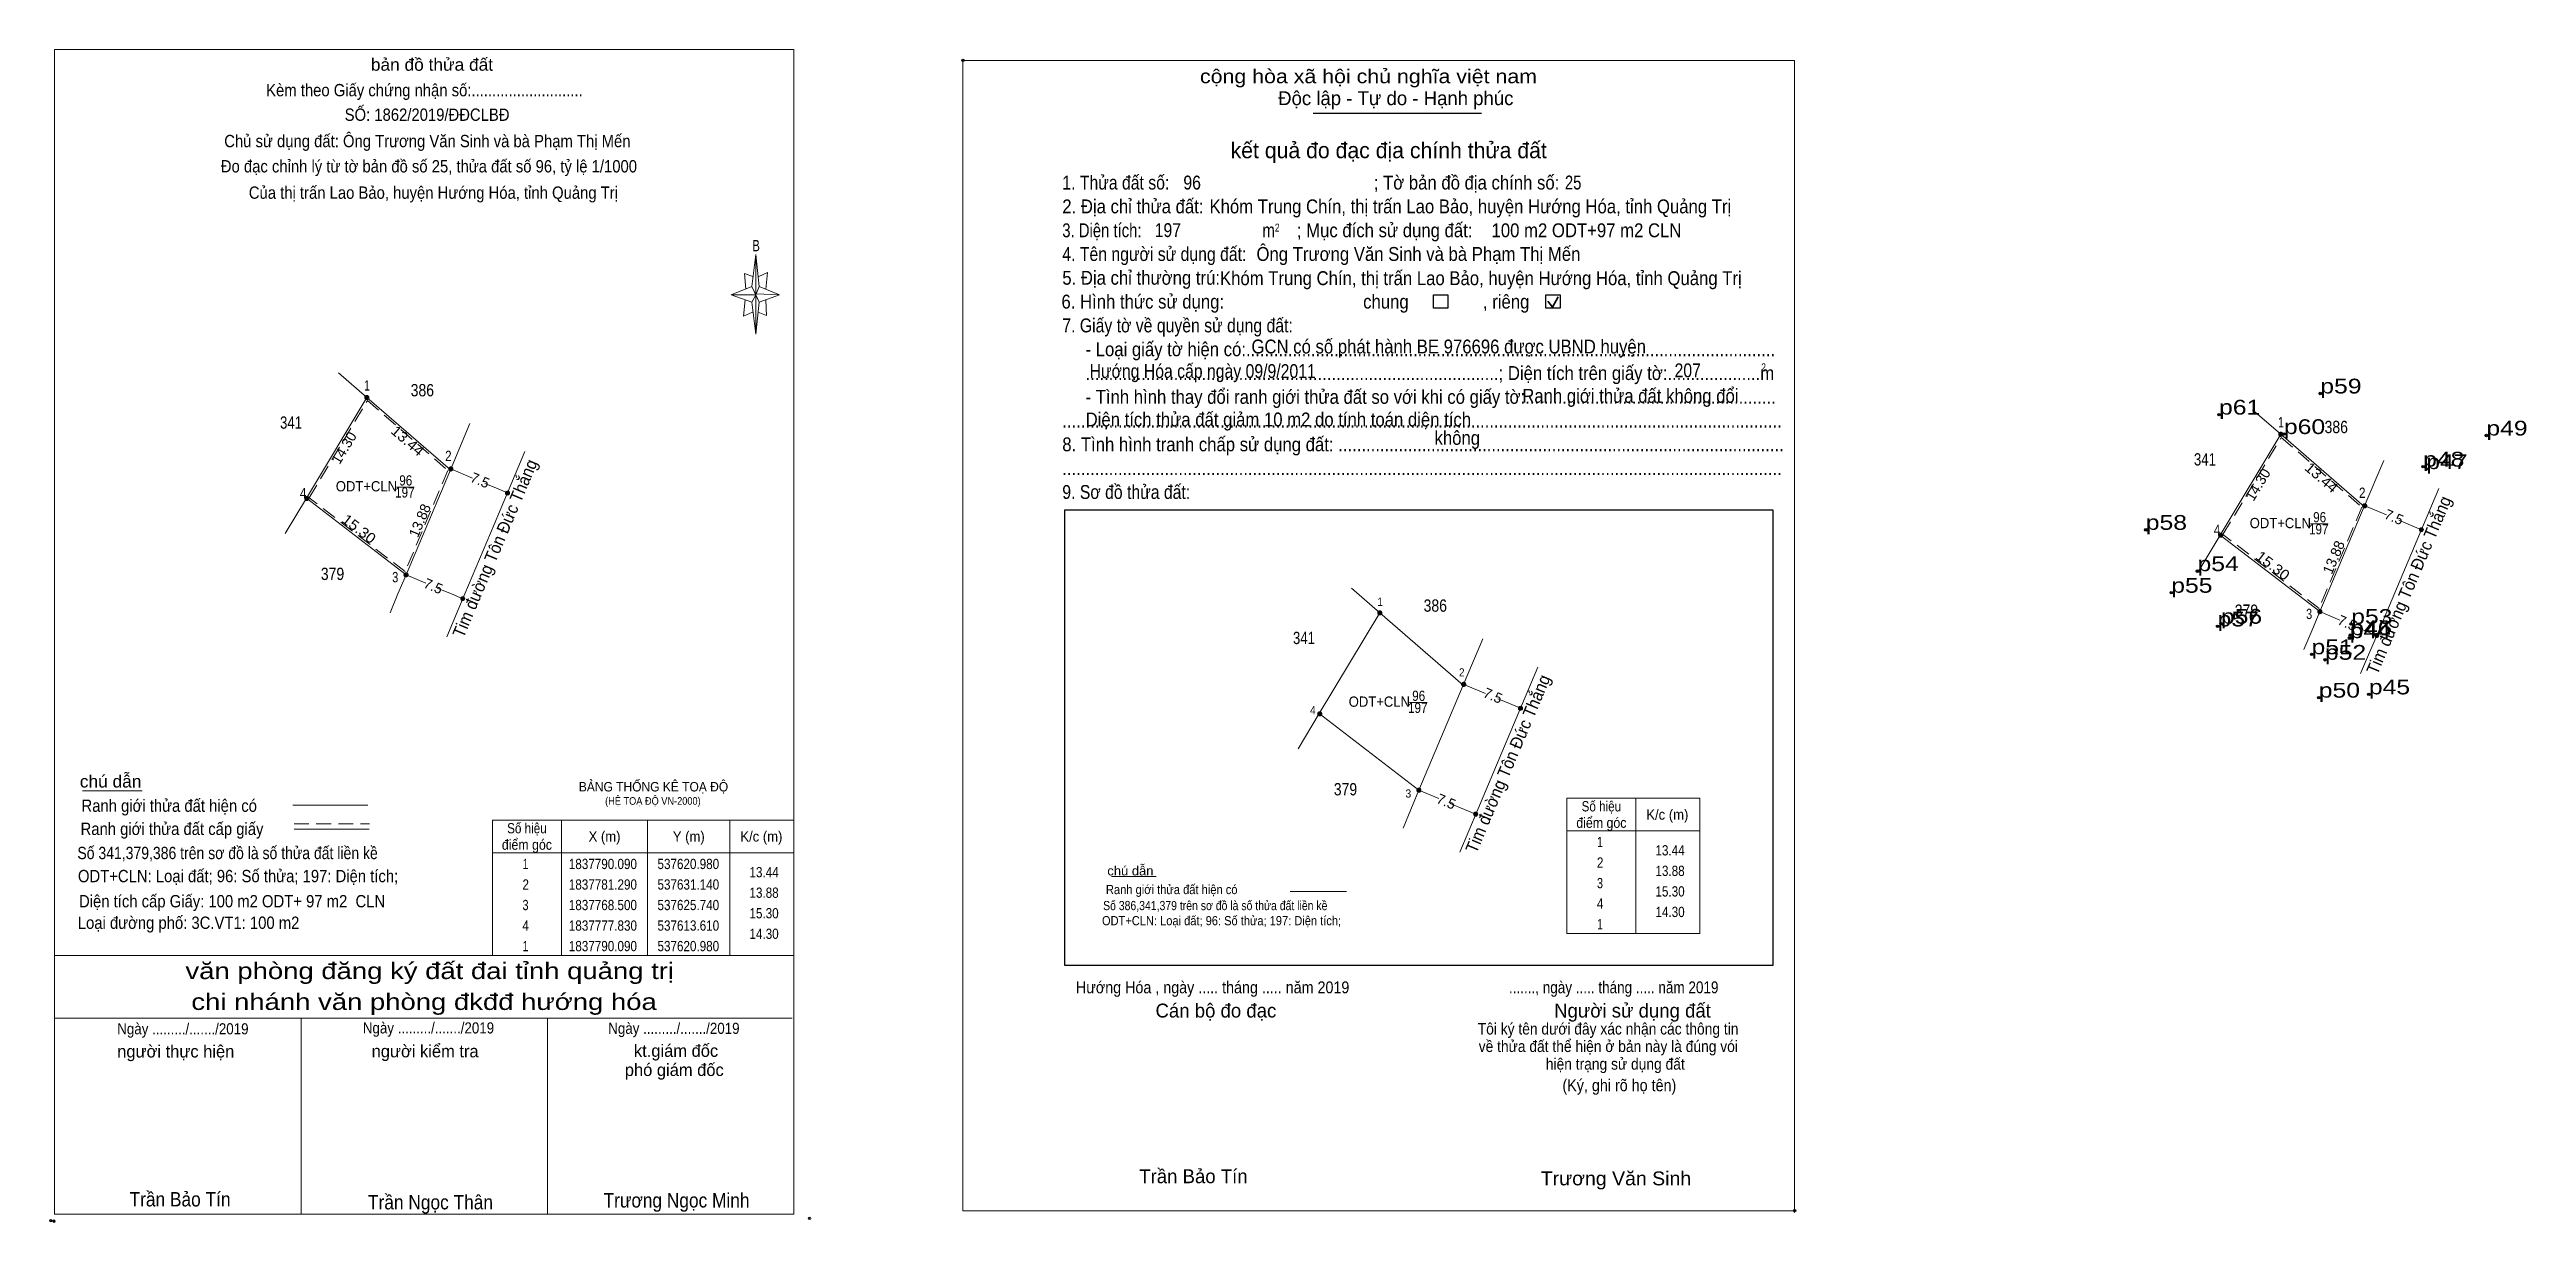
# Model space of a CAD drawing. Header units: metres. Extents: x 537349 to 537651, y 1837694 to 1837837.
import ezdxf
from ezdxf.enums import TextEntityAlignment as Align

# ---------------------------------------------------------------- set-up
doc = ezdxf.new("R2010")
doc.units = ezdxf.units.M
doc.header["$LTSCALE"] = 0.6
doc.header["$PDMODE"] = 32
doc.header["$PDSIZE"] = 0.3
doc.linetypes.add('LONG_DASHED', pattern=[7.5, 6, -1.5])
doc.linetypes.add('MEDIUM_DASHED', pattern=[4.5, 3, -1.5])
for name, color, linetype, lineweight in [('1', 7, 'MEDIUM_DASHED', 13), ('10', 7, 'Continuous', 13), ('13', 7, 'Continuous', 13), ('17', 7, 'Continuous', 13), ('2', 7, 'Continuous', 25), ('22', 7, 'Continuous', 13), ('5', 7, 'Continuous', 13), ('6', 7, 'Continuous', 13), ('63', 7, 'Continuous', 13)]:
    doc.layers.add(name, color=color, linetype=linetype, lineweight=lineweight)
doc.layers.add('12', color=7, linetype='Continuous')
doc.layers.add('7', color=7, linetype='Continuous')

msp = doc.modelspace()

# ---------------------------------------------------------------- hatches: boundary and pattern name
at = {"layer": '22'}
for points in [[(537388.21, 1837794.57, 1), (537387.71, 1837794.57, 1)], [(537621.22, 1837790.09, 1), (537620.72, 1837790.09, 1)], [(537398.43, 1837785.87, 1), (537397.93, 1837785.87, 1)], [(537380.9, 1837782.28, 1), (537380.4, 1837782.28, 1)], [(537405.34, 1837782.95, 1), (537404.84, 1837782.95, 1)], [(537631.44, 1837781.39, 1), (537630.94, 1837781.39, 1)], [(537613.91, 1837777.8, 1), (537613.41, 1837777.8, 1)], [(537638.35, 1837778.47, 1), (537637.85, 1837778.47, 1)], [(537392.98, 1837772.98, 1), (537392.48, 1837772.98, 1)], [(537399.89, 1837770.07, 1), (537399.39, 1837770.07, 1)], [(537511.53, 1837768.35, 1), (537511.03, 1837768.35, 1)], [(537625.99, 1837768.5, 1), (537625.49, 1837768.5, 1)], [(537632.9, 1837765.59, 1), (537632.4, 1837765.59, 1)], [(537521.75, 1837759.65, 1), (537521.25, 1837759.65, 1)], [(537504.22, 1837756.06, 1), (537503.72, 1837756.06, 1)], [(537528.66, 1837756.73, 1), (537528.16, 1837756.73, 1)], [(537516.3, 1837746.76, 1), (537515.8, 1837746.76, 1)], [(537523.21, 1837743.85, 1), (537522.71, 1837743.85, 1)]]:
    msp.add_hatch(color=256, dxfattribs=at).paths.add_polyline_path(points)

# ---------------------------------------------------------------- linework, layer by layer
at = {"layer": '1'}
for points in [[(537388.03, 1837794.19), (537397.83, 1837785.7), (537392.63, 1837773.38), (537380.93, 1837782.37)], [(537621.04, 1837789.71), (537630.84, 1837781.22), (537625.64, 1837768.9), (537613.94, 1837777.89)]]:
    msp.add_lwpolyline(points, close=True, dxfattribs=at)
at = {"layer": '10'}
for p, q in [((537380.6, 1837782.31), (537387.97, 1837794.57)), ((537398.13, 1837785.77), (537400.51, 1837791.4)), ((537407.21, 1837787.98), (537403.46, 1837779.11)), ((537613.61, 1837777.83), (537620.98, 1837790.09)), ((537631.14, 1837781.29), (537633.52, 1837786.92)), ((537640.22, 1837783.5), (537636.47, 1837774.63)), ((537403.46, 1837779.11), (537399.89, 1837770.65)), ((537636.47, 1837774.63), (537632.9, 1837766.17)), ((537391.75, 1837770.65), (537390.79, 1837768.37)), ((537399.89, 1837770.65), (537397.69, 1837765.45)), ((537503.92, 1837756.09), (537511.29, 1837768.35)), ((537521.45, 1837759.55), (537523.83, 1837765.18)), ((537624.76, 1837766.17), (537623.8, 1837763.89)), ((537632.9, 1837766.17), (537630.7, 1837760.97)), ((537530.53, 1837761.76), (537526.78, 1837752.89)), ((537526.78, 1837752.89), (537523.21, 1837744.43)), ((537515.07, 1837744.43), (537514.11, 1837742.15)), ((537523.21, 1837744.43), (537521.01, 1837739.23))]:
    msp.add_line(p, q, dxfattribs=at)
for points in [[(537384.52, 1837797.56), (537387.97, 1837794.57), (537398.13, 1837785.77), (537392.73, 1837772.98), (537391.75, 1837770.65)], [(537617.53, 1837793.08), (537620.98, 1837790.09), (537631.14, 1837781.29), (537625.74, 1837768.5), (537624.76, 1837766.17)], [(537392.73, 1837772.98), (537380.6, 1837782.31), (537378.03, 1837778.02)], [(537625.74, 1837768.5), (537613.61, 1837777.83), (537611.04, 1837773.54)], [(537507.84, 1837771.34), (537511.29, 1837768.35), (537521.45, 1837759.55), (537516.05, 1837746.76), (537515.07, 1837744.43)], [(537516.05, 1837746.76), (537503.92, 1837756.09), (537501.35, 1837751.8)]]:
    msp.add_lwpolyline(points, dxfattribs=at)
at = {"layer": '13'}
for p, q in [((537391.59, 1837783.67), (537393.73, 1837783.67)), ((537624.6, 1837779.19), (537626.74, 1837779.19)), ((537514.91, 1837757.45), (537517.05, 1837757.45))]:
    msp.add_line(p, q, dxfattribs=at)
at = {"layer": '17'}
for p, q in [((537353.36, 1837746.7), (537360.6, 1837746.7)), ((537478.61, 1837736.26), (537484.04, 1837736.26))]:
    msp.add_line(p, q, dxfattribs=at)
at = {"layer": '2'}
for p, q in [((537503.18, 1837829.19), (537523.66, 1837829.19)), ((537472.95, 1837780.9), (537559.15, 1837780.9)), ((537559.15, 1837780.9), (537559.15, 1837725.41))]:
    msp.add_line(p, q, dxfattribs=at)
at = {"layer": '2', "lineweight": 35}
for p, q in [((537531.74, 1837806.3), (537532.32, 1837805.55)), ((537532.32, 1837805.55), (537533.02, 1837806.81))]:
    msp.add_line(p, q, dxfattribs=at)
at = {"layer": '2', "lineweight": 13}
msp.add_lwpolyline([(537460.53, 1837835.61), (537561.79, 1837835.61), (537561.79, 1837695.56), (537460.53, 1837695.56)], close=True, dxfattribs=at)
at = {"layer": '2'}
for points in [[(537517.83, 1837807.05), (537519.57, 1837807.05), (537519.57, 1837805.43), (537517.83, 1837805.43)], [(537531.51, 1837807.05), (537533.25, 1837807.05), (537533.25, 1837805.43), (537531.51, 1837805.43)]]:
    msp.add_lwpolyline(points, close=True, dxfattribs=at)
msp.add_lwpolyline([(537559.15, 1837725.41), (537472.95, 1837725.41), (537472.95, 1837780.9)], dxfattribs=at)
for p in [(537460.53, 1837835.61), (537561.79, 1837695.56)]:
    msp.add_point(p, dxfattribs=at)
at = {"layer": '22'}
for p, q in [((537400.82, 1837784.75), (537398.18, 1837785.87)), ((537633.83, 1837780.27), (537631.19, 1837781.39)), ((537395.16, 1837771.96), (537392.73, 1837772.98)), ((537628.17, 1837767.48), (537625.74, 1837768.5)), ((537524.14, 1837758.53), (537521.5, 1837759.65)), ((537518.48, 1837745.74), (537516.05, 1837746.76))]:
    msp.add_line(p, q, dxfattribs=at)
for points in [[(537405.09, 1837782.95), (537403.46, 1837783.64), (537402.32, 1837784.12)], [(537638.1, 1837778.47), (537636.47, 1837779.16), (537635.33, 1837779.64)], [(537399.64, 1837770.07), (537398.26, 1837770.65), (537396.54, 1837771.37)], [(537632.65, 1837765.59), (537631.27, 1837766.17), (537629.55, 1837766.89)], [(537528.41, 1837756.73), (537526.78, 1837757.42), (537525.64, 1837757.9)], [(537522.96, 1837743.85), (537521.58, 1837744.43), (537519.86, 1837745.15)]]:
    msp.add_lwpolyline(points, dxfattribs=at)
at = {"layer": '22', "linetype": 'LONG_DASHED'}
for centre in [(537387.96, 1837794.57), (537620.97, 1837790.09), (537398.18, 1837785.87), (537380.65, 1837782.28), (537631.19, 1837781.39), (537613.66, 1837777.8), (537392.73, 1837772.98), (537511.28, 1837768.35), (537625.74, 1837768.5), (537521.5, 1837759.65), (537503.97, 1837756.06), (537516.05, 1837746.76)]:
    msp.add_circle(centre, 0.25, dxfattribs=at)
at = {"layer": '22'}
for centre in [(537405.09, 1837782.95), (537638.1, 1837778.47), (537399.64, 1837770.07), (537632.65, 1837765.59), (537528.41, 1837756.73), (537522.96, 1837743.85)]:
    msp.add_circle(centre, 0.25, dxfattribs=at)
at = {"layer": '5'}
for p, q in [((537434.82, 1837808.07), (537435.32, 1837811.97)), ((537434.82, 1837806.17), (537432.32, 1837807.07)), ((537435.72, 1837806.17), (537435.32, 1837802.27)), ((537435.72, 1837808.07), (537438.22, 1837807.07)), ((537436.52, 1837806.47), (537436.62, 1837804.57)), ((537436.62, 1837804.57), (537435.62, 1837804.97)), ((537349.95, 1837726.63), (537439.95, 1837726.63)), ((537349.95, 1837719.03), (537439.75, 1837719.03)), ((537349.95, 1837719.03), (537439.75, 1837719.03)), ((537349.95, 1837719.03), (537439.75, 1837719.03)), ((537379.95, 1837695.13), (537379.95, 1837719.03)), ((537409.95, 1837695.13), (537409.95, 1837719.03))]:
    msp.add_line(p, q, dxfattribs=at)
for points in [[(537349.95, 1837836.93), (537439.95, 1837836.93), (537439.95, 1837695.13), (537349.95, 1837695.13)], [(537435.32, 1837811.97), (537435.72, 1837808.07), (537435.32, 1837807.07)], [(537435.32, 1837807.07), (537432.32, 1837807.07), (537434.82, 1837808.07), (537435.72, 1837806.17), (537438.22, 1837807.07), (537435.32, 1837807.17)], [(537435.32, 1837807.07), (537435.32, 1837802.27), (537434.82, 1837806.17)]]:
    msp.add_lwpolyline(points, close=True, dxfattribs=at)
for points in [[(537435.02, 1837809.27), (537433.92, 1837809.67), (537434.12, 1837807.77)], [(537435.62, 1837809.27), (537436.72, 1837809.77), (537436.52, 1837807.77)], [(537435.32, 1837807.07), (537434.82, 1837808.07), (537432.32, 1837807.07)], [(537434.02, 1837806.47), (537433.82, 1837804.47), (537434.92, 1837804.97)], [(537435.32, 1837807.07), (537435.72, 1837806.17), (537438.22, 1837807.07)], [(537439.95, 1837695.13), (537349.95, 1837695.13), (537349.95, 1837719.03)]]:
    msp.add_lwpolyline(points, dxfattribs=at)
for p in [(537349.48, 1837694.36), (537349.88, 1837694.29)]:
    msp.add_point(p, dxfattribs=at)
at = {"layer": '6'}
for p, q in [((537378.96, 1837744.96), (537388.1, 1837744.96)), ((537379.1, 1837742.03), (537388.24, 1837742.03)), ((537500.38, 1837734.42), (537507.23, 1837734.42))]:
    msp.add_line(p, q, dxfattribs=at)
at = {"layer": '6', "linetype": 'MEDIUM_DASHED'}
msp.add_line((537379.1, 1837742.65), (537388.3, 1837742.65), dxfattribs=at)
at = {"layer": '6'}
msp.add_point((537441.85, 1837694.63), dxfattribs=at)
at = {"layer": '63'}
for p, q in [((537542.46, 1837745.8), (537542.46, 1837729.3)), ((537411.65, 1837743.13), (537411.65, 1837726.63)), ((537422.15, 1837743.13), (537422.15, 1837726.63)), ((537432.15, 1837743.13), (537432.15, 1837726.63)), ((537403.25, 1837739.13), (537439.95, 1837739.13))]:
    msp.add_line(p, q, dxfattribs=at)
for points in [[(537542.46, 1837729.3), (537534.06, 1837729.3), (537534.06, 1837745.8), (537542.46, 1837745.8)], [(537542.46, 1837745.8), (537550.26, 1837745.8), (537550.26, 1837729.3), (537542.46, 1837729.3)], [(537534.06, 1837741.8), (537542.46, 1837741.8), (537550.26, 1837741.8)]]:
    msp.add_lwpolyline(points, dxfattribs=at)
msp.add_lwpolyline([(537403.25, 1837743.13), (537439.95, 1837743.13), (537439.95, 1837726.63), (537403.25, 1837726.63)], close=True, dxfattribs=at)
at = {"layer": '7'}
for p in [(537625.79, 1837795.06), (537613.46, 1837792.49), (537621.36, 1837790.12), (537646.01, 1837789.94), (537638.31, 1837786.16), (537638.69, 1837785.85), (537604.54, 1837778.46), (537610.84, 1837773.43), (537607.64, 1837770.8), (537613.28, 1837766.7), (537613.69, 1837767.03), (537629.55, 1837767.01), (537629.35, 1837765.27), (537629.43, 1837765.63), (537624.73, 1837763.31), (537626.35, 1837762.64), (537625.6, 1837758.03), (537631.7, 1837758.43)]:
    msp.add_point(p, dxfattribs=at)

# ---------------------------------------------------------------- texts
at = {"layer": '1', "width": 0.85}
for p in [(537392.585, 1837782.39), (537625.595, 1837777.91), (537515.905, 1837756.17)]:
    msp.add_text('197', height=1.25, dxfattribs=at).set_placement(p, align=Align.CENTER)
at = {"layer": '10'}
for s, width, p in [('386', 0.85, (537394.72, 1837794.71)), ('341', 0.8, (537378.73, 1837790.77)), ('386', 0.85, (537627.73, 1837790.23)), ('341', 0.8, (537611.74, 1837786.29)), ('379', 0.85, (537383.785, 1837772.35)), ('386', 0.85, (537518.04, 1837768.49)), ('379', 0.85, (537616.795, 1837767.87)), ('341', 0.8, (537502.05, 1837764.55)), ('379', 0.85, (537507.105, 1837746.13))]:
    msp.add_text(s, height=1.5, dxfattribs=dict(at, width=width)).set_placement(p, align=Align.CENTER)
at = {"layer": '12', "width": 1.25}
for s, p in [('p61', (537613.46, 1837792.49)), ('p59', (537625.79, 1837795.06)), ('p60', (537621.36, 1837790.12)), ('p49', (537646.01, 1837789.94)), ('p48', (537638.31, 1837786.16)), ('p47', (537638.69, 1837785.85)), ('p58', (537604.54, 1837778.46)), ('p54', (537610.84, 1837773.43)), ('p55', (537607.64, 1837770.8)), ('p57', (537613.28, 1837766.7)), ('p56', (537613.69, 1837767.03)), ('p44', (537629.36, 1837765.27)), ('p46', (537629.43, 1837765.63)), ('p53', (537629.55, 1837767.01)), ('p51', (537624.72, 1837763.31)), ('p52', (537626.35, 1837762.64)), ('p50', (537625.6, 1837758.03)), ('p45', (537631.7, 1837758.43))]:
    msp.add_text(s, height=1.8, dxfattribs=at).set_placement(p)
at = {"layer": '13'}
for s, width, p in [('96', 0.85, (537392.7, 1837783.85)), ('ODT+CLN', 0.95, (537387.91, 1837783.14)), ('ODT+CLN', 0.95, (537620.92, 1837778.66)), ('96', 0.85, (537625.71, 1837779.37)), ('ODT+CLN', 0.95, (537511.23, 1837756.92)), ('96', 0.85, (537516.02, 1837757.63))]:
    msp.add_text(s, height=1.25, dxfattribs=dict(at, width=width)).set_placement(p, align=Align.CENTER)
at = {"layer": '2'}
for s, height, width, p in [('cộng hòa xã hội chủ nghĩa việt nam', 1.69, 1.15, (537489.39, 1837832.83)), ('1. Thửa đất số:', 1.69, 0.85, (537472.63, 1837819.89)), ('96', 1.69, 0.85, (537487.37, 1837819.89)), ('; Tờ bản đồ địa chính số:', 1.69, 0.9, (537510.55, 1837819.89)), ('25', 1.69, 0.8, (537533.82, 1837819.9)), ('2. Địa chỉ thửa đất:', 1.69, 0.9, (537472.63, 1837816.99)), ('Khóm Trung Chín, thị trấn Lao Bảo, huyện Hướng Hóa, tỉnh Quảng Trị', 1.69, 0.9, (537490.55, 1837816.99)), ('3. Diện tích:', 1.69, 0.8, (537472.63, 1837814.08)), ('197', 1.69, 0.85, (537483.88, 1837814.1)), ('m', 1.69, 0.8, (537497, 1837814.08)), ('2', 0.9657, 0.8, (537498.51, 1837814.77)), ('; Mục đích sử dụng đất:', 1.69, 0.9, (537501.19, 1837814.08)), ('100 m2 ODT+97 m2 CLN', 1.69, 0.9, (537524.89, 1837814.08)), ('4. Tên người sử dụng đất:', 1.69, 0.85, (537472.63, 1837811.19)), ('Ông Trương Văn Sinh và bà Phạm Thị Mến', 1.69, 0.9, (537496.27, 1837811.2)), ('5. Địa chỉ thường trú:', 1.69, 0.9, (537472.63, 1837808.3)), ('Khóm Trung Chín, thị trấn Lao Bảo, huyện Hướng Hóa, tỉnh Quảng Trị', 1.69, 0.9, (537491.83, 1837808.25)), ('6. Hình thức sử dụng:', 1.69, 0.9, (537472.53, 1837805.4)), ('chung                , riêng', 1.69, 0.9, (537509.26, 1837805.4)), ('7. Giấy tờ về quyền sử dụng đất:', 1.69, 0.85, (537472.63, 1837802.5)), ('     - Loại giấy tờ hiện có:..................................................................................................................', 1.69, 0.9, (537472.63, 1837799.6)), ('GCN có số phát hành BE 976696 được UBND huyện ', 1.69, 0.9, (537495.66, 1837799.93)), ('     .........................................................................................; Diện tích trên giấy tờ:....................m', 1.69, 0.9, (537472.63, 1837796.7)), (' Hướng Hóa cấp ngày 09/9/2011', 1.69, 0.85, (537475.42, 1837796.94)), ('207', 1.69, 0.85, (537547.17, 1837797.03)), ('2', 0.9657, 0.8, (537557.72, 1837797.76)), ('     - Tình hình thay đổi ranh giới thửa đất so với khi có giấy tờ:......................................................', 1.69, 0.9, (537472.63, 1837793.8)), ('Ranh giới thửa đất không đổi', 1.69, 0.9, (537528.63, 1837793.93)), ('...........................................................................................................................................................', 1.69, 0.9, (537472.63, 1837790.91)), ('Diện tích thửa đất giảm 10 m2 do tính toán diện tích', 1.69, 0.9, (537475.47, 1837791.05)), ('8. Tình hình tranh chấp sử dụng đất: ................................................................................................', 1.69, 0.9, (537472.63, 1837788.02)), ('không', 1.69, 0.9, (537517.95, 1837788.81)), ('...........................................................................................................................................................', 1.69, 0.9, (537472.63, 1837785.12)), ('9. Sơ đồ thửa đất:', 1.69, 0.85, (537472.63, 1837782.22)), ('BẢNG THỐNG KÊ TOẠ ĐỘ ', 1.15, 0.95, (537413.77, 1837746.61)), ('(HỆ TOẠ ĐỘ VN-2000)', 0.93, 0.9, (537416.97, 1837744.99)), ('Hướng Hóa , ngày ..... tháng ..... năm 2019', 1.447, 0.9, (537474.29, 1837722.04)), ('......., ngày ..... tháng ..... năm 2019', 1.447, 0.85, (537527.01, 1837722.04)), ('(Ký, ghi rõ họ tên)', 1.449, 0.9, (537533.52, 1837710.12)), ('Trương Văn Sinh', 1.69, 1.05, (537530.88, 1837698.66))]:
    msp.add_text(s, height=height, dxfattribs=dict(at, width=width)).set_placement(p)
for s, p in [('Độc lập - Tự do - Hạnh phúc', (537498.91, 1837830.16)), ('Cán bộ đo đạc', (537483.98, 1837719.09)), ('Người sử dụng đất', (537532.51, 1837719.09)), ('Trần Bảo Tín', (537482, 1837698.92))]:
    msp.add_text(s, height=1.69, dxfattribs=at).set_placement(p)
for s, height, p in [('kết quả đo đạc địa chính thửa đất', 1.932, (537512.37, 1837823.7)), ('.', 0.4829, (537561.7689, 1837695.28))]:
    msp.add_text(s, height=height, dxfattribs=at).set_placement(p, align=Align.CENTER)
at = {"layer": '2', "width": 0.9}
for s, p in [('Tôi ký tên dưới đây xác nhận các thông tin', (537539.08, 1837717.02)), ('về thửa đất thể hiện ở bản này là đúng vói', (537539.105, 1837714.89)), ('hiện trạng sử dụng đất', (537539.955, 1837712.74))]:
    msp.add_text(s, height=1.396, dxfattribs=at).set_placement(p, align=Align.CENTER)
at = {"layer": '22', "width": 0.95}
for p in [(537404.2538, 1837775.9181), (537637.2638, 1837771.4381), (537527.5738, 1837749.6981)]:
    msp.add_text('Tim đường Tôn Đức Thắng', height=1.5, rotation=67.094, dxfattribs=at).set_placement(p, align=Align.CENTER)
at = {"layer": '22'}
for rotation, p in [(337.092, (537401.5056, 1837783.9286)), (337.092, (537634.5206, 1837779.4465)), (337.163, (537395.8163, 1837771.0399)), (337.163, (537628.8313, 1837766.5578)), (337.092, (537524.8256, 1837757.7086)), (337.163, (537519.1363, 1837744.8199))]:
    msp.add_text('7.5', height=1.23, rotation=rotation, dxfattribs=at).set_placement(p, align=Align.CENTER)
at = {"layer": '5'}
for s, height, width, p in [('bản đồ thửa đất', 1.5, 1.05, (537395.89, 1837834.35)), ('Kèm theo Giấy chứng nhận số:...........................', 1.5, 0.9, (537394.97, 1837831.24)), ('SỐ: 1862/2019/ĐĐCLBĐ', 1.5, 0.9, (537395.295, 1837828.25)), ('Chủ sử dụng đất: Ông Trương Văn Sinh và bà Phạm Thị Mến', 1.5, 0.9, (537395.33, 1837825.04)), ('Đo đạc chỉnh lý từ tờ bản đồ số 25, thửa đất số 96, tỷ lệ 1/1000 ', 1.5, 0.9, (537395.77, 1837821.97)), ('Của thị trấn Lao Bảo, huyện Hướng Hóa, tỉnh Quảng Trị', 1.5, 0.9, (537396.065, 1837818.76)), ('B', 1.378, 0.75, (537435.35, 1837812.37)), ('văn phòng đăng ký đất đai tỉnh quảng trị', 2, 1.25, (537395.615, 1837723.77)), ('chi nhánh văn phòng đkđđ hướng hóa', 2, 1.25, (537394.925, 1837720.01)), ('Ngày ........./......./2019', 1.35, 0.9, (537395.465, 1837717.15)), ('Ngày ........./......./2019', 1.35, 0.9, (537365.565, 1837717.04)), ('Ngày ........./......./2019', 1.35, 0.9, (537425.345, 1837717.1)), ('Trần Bảo Tín', 1.75, 0.9, (537365.22, 1837696.09)), ('Trần Ngọc Thân', 1.75, 0.9, (537395.71, 1837695.73)), ('Trương Ngọc Minh', 1.75, 0.9, (537425.665, 1837695.96))]:
    msp.add_text(s, height=height, dxfattribs=dict(at, width=width)).set_placement(p, align=Align.CENTER)
for s, p in [('người thực hiện', (537364.7, 1837714.22)), ('người kiểm tra', (537395.055, 1837714.24)), ('kt.giám đốc', (537425.605, 1837714.3)), ('phó giám đốc', (537425.39, 1837711.97))]:
    msp.add_text(s, height=1.5, dxfattribs=at).set_placement(p, align=Align.CENTER)
at = {"layer": '6'}
for s, height, width, p in [('chú dẫn', 1.5, 1.05, (537353.02, 1837747.09)), ('Ranh giới thửa đất hiện có ', 1.5, 0.9, (537353.22, 1837744.13)), ('Ranh giới thửa đất cấp giấy', 1.5, 0.9, (537353.11, 1837741.31)), ('Số 341,379,386 trên sơ đồ là số thửa đất liền kề', 1.5, 0.85, (537352.72, 1837738.37)), ('ODT+CLN: Loại đất; 96: Số thửa; 197: Diện tích;', 1.5, 0.9, (537352.79, 1837735.56)), ('chú dẫn', 1.125, 1.05, (537478.11, 1837736.39)), ('Diện tích cấp Giấy: 100 m2 ODT+ 97 m2  CLN', 1.5, 0.9, (537352.92, 1837732.5)), ('Ranh giới thửa đất hiện có ', 1.125, 0.9, (537477.94, 1837734.11)), ('Loại đường phố: 3C.VT1: 100 m2', 1.5, 0.9, (537352.77, 1837729.88)), ('ODT+CLN: Loại đất; 96: Số thửa; 197: Diện tích;', 1.12, 0.9, (537477.46, 1837730.32)), ('Số 386,341,379 trên sơ đồ là số thửa đất liền kề', 1.12, 0.85, (537477.6, 1837732.16))]:
    msp.add_text(s, height=height, dxfattribs=dict(at, width=width)).set_placement(p)
at = {"layer": '63'}
for s, height, width, p in [(' 1', 1.25, 0.75, (537388.34, 1837795.42)), (' 1', 1.25, 0.75, (537621.35, 1837790.94)), (' 2', 1.25, 0.85, (537398.28, 1837786.83)), (' 4', 1.25, 0.85, (537380.6, 1837782.31)), (' 2', 1.25, 0.85, (537631.29, 1837782.35)), (' 4', 1.25, 0.85, (537613.61, 1837777.83)), (' 3', 1.25, 0.8, (537391.79, 1837772.08)), (' 1', 1, 0.9, (537511.66, 1837769.2)), (' 3', 1.25, 0.8, (537624.8, 1837767.6)), (' 2', 1, 0.9, (537521.6, 1837760.61)), (' 4', 1, 0.95, (537503.49, 1837756)), (' 3', 1, 0.95, (537515.11, 1837745.86)), ('13.44', 1.25, 0.85, (537548.4, 1837738.82)), ('13.44', 1.25, 0.85, (537438.1, 1837736.16)), ('13.88', 1.25, 0.85, (537548.4, 1837736.32)), ('13.88', 1.25, 0.85, (537438.1, 1837733.66)), ('15.30', 1.25, 0.85, (537548.4, 1837733.82)), ('15.30', 1.25, 0.85, (537438.1, 1837731.16)), ('14.30', 1.25, 0.85, (537548.4, 1837731.32)), ('14.30', 1.25, 0.85, (537438.1, 1837728.66))]:
    msp.add_text(s, height=height, dxfattribs=dict(at, width=width)).set_placement(p, align=Align.RIGHT)
at = {"layer": '63', "width": 1.1}
for s, rotation, p in [('13.44', 319.103, (537392.5108, 1837788.8276)), ('13.44', 319.103, (537625.5208, 1837784.3476)), ('15.30', 322.434, (537386.624, 1837778.0871)), ('15.30', 322.434, (537619.629, 1837773.6109))]:
    msp.add_text(s, height=1.25, rotation=rotation, dxfattribs=at).set_placement(p, align=Align.CENTER)
at = {"layer": '63'}
for s, rotation, p in [('14.30', 58.988, (537385.7189, 1837788.118)), ('14.30', 58.988, (537618.7289, 1837783.638)), ('13.88', 67.11, (537394.9888, 1837779.3519)), ('13.88', 67.11, (537627.9988, 1837774.8719))]:
    msp.add_text(s, height=1.25, rotation=rotation, dxfattribs=at).set_placement(p, align=Align.CENTER)
for s, width, p in [('Số hiệu', 0.85, (537407.45, 1837741.51)), ('điểm góc', 0.9, (537538.26, 1837742.18)), ('Số hiệu', 0.85, (537538.26, 1837744.18)), ('K/c (m)', 0.95, (537546.295, 1837743.17)), ('điểm góc', 0.9, (537407.45, 1837739.51)), ('X (m)', 0.95, (537416.9, 1837740.51)), ('Y (m)', 0.95, (537427.155, 1837740.51)), ('K/c (m)', 0.95, (537435.995, 1837740.51)), (' 1', 0.75, (537537.91, 1837739.83)), (' 1', 0.75, (537407.1, 1837737.16)), ('1837790.090', 0.85, (537416.7, 1837737.16)), ('537620.980', 0.85, (537427.1, 1837737.16)), (' 2', 0.85, (537537.915, 1837737.33)), (' 2', 0.85, (537407.105, 1837734.66)), ('1837781.290', 0.85, (537416.7, 1837734.66)), ('537631.140', 0.85, (537427.1, 1837734.66)), (' 3', 0.8, (537537.905, 1837734.83)), (' 4', 0.85, (537407.1, 1837729.66)), (' 3', 0.8, (537407.095, 1837732.16)), ('1837768.500', 0.85, (537416.7, 1837732.16)), ('1837777.830', 0.85, (537416.7, 1837729.66)), ('537625.740', 0.85, (537427.1, 1837732.16)), ('537613.610', 0.85, (537427.1, 1837729.66)), (' 4', 0.85, (537537.91, 1837732.33)), (' 1', 0.75, (537537.91, 1837729.83)), (' 1', 0.75, (537407.1, 1837727.16)), ('1837790.090', 0.85, (537416.7, 1837727.16)), ('537620.980', 0.85, (537427.1, 1837727.16))]:
    msp.add_text(s, height=1.25, dxfattribs=dict(at, width=width)).set_placement(p, align=Align.CENTER)

doc.saveas('drawing.dxf')
